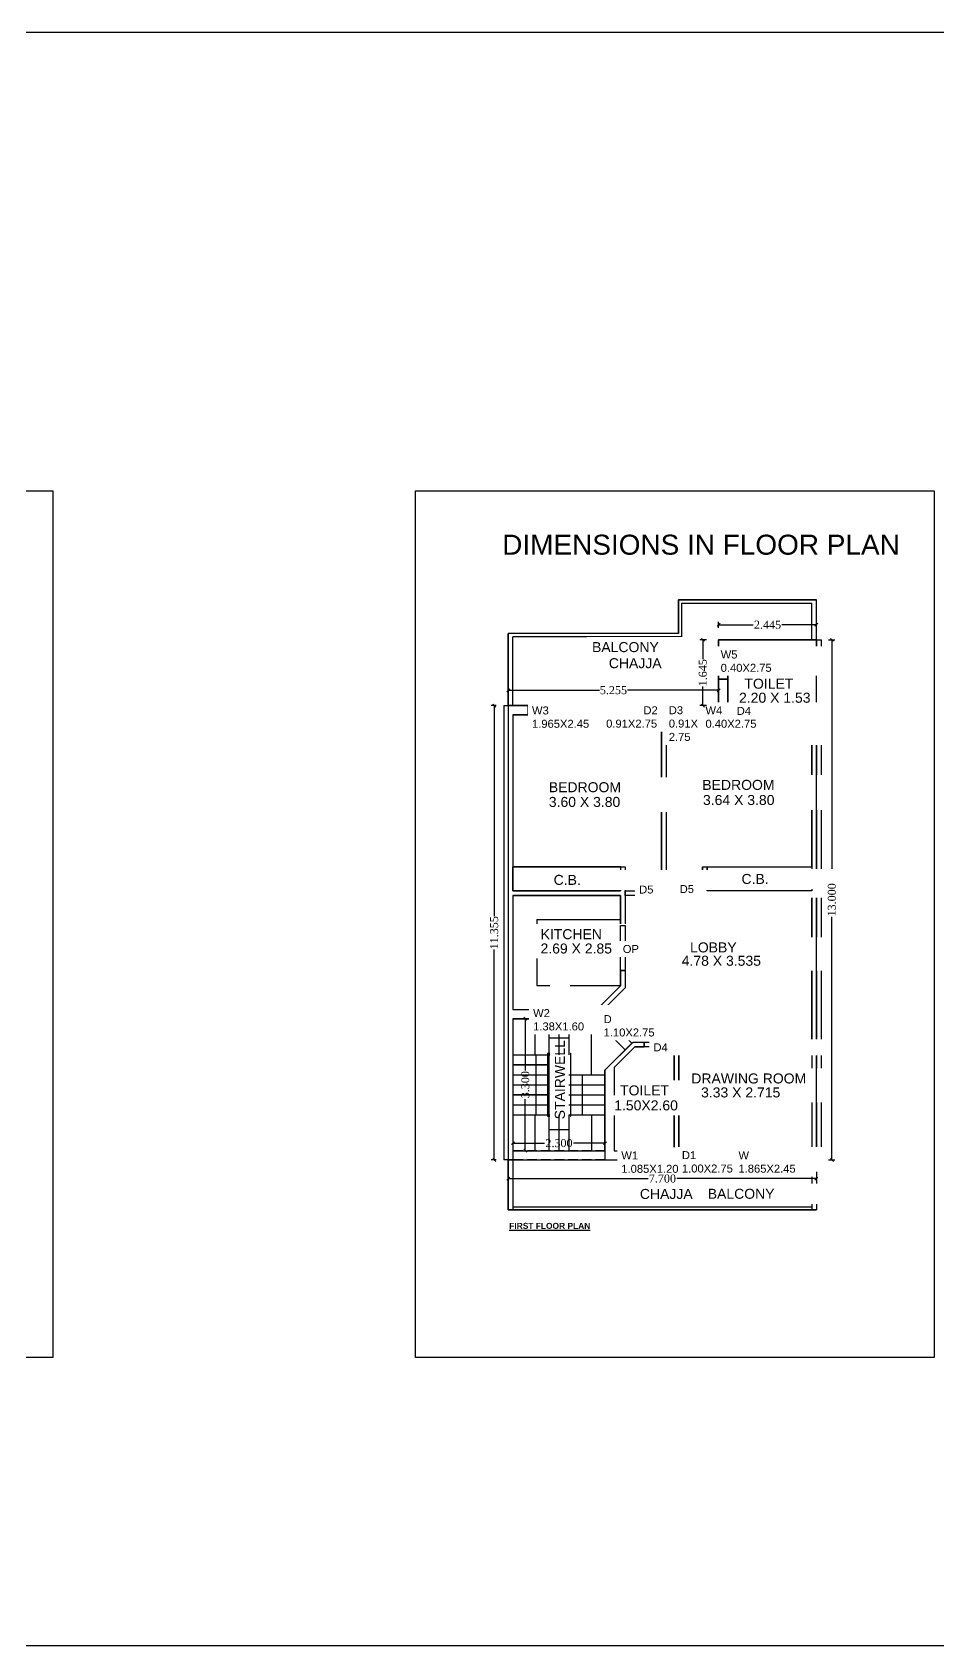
# Model space of a CAD drawing. Header units: metres. Extents: x 180 to 389, y -165 to 195.
# Drawn here: x 278.44 to 301.06, y -6.48 to 33.85 of the extents above; entities that cross this region are included whole.
import ezdxf

# ---------------------------------------------------------------- set-up
doc = ezdxf.new("R2010")
doc.units = ezdxf.units.M
doc.header["$LTSCALE"] = 2
doc.header["$MEASUREMENT"] = 0
doc.linetypes.add('ACAD_ISO02W100', pattern=[15, 12, -3])
for name, color, linetype in [('_ArchProj', 21, 'Continuous'), ('_Balcony', 25, 'Continuous'), ('_CB', 40, 'Continuous'), ('_Dimension', 87, 'Continuous'), ('_Door', 114, 'Continuous'), ('_ResiFAR', 190, 'Continuous'), ('_Room', 72, 'Continuous'), ('_RoomDimensions', 193, 'Continuous'), ('_StaircaseLanding', 210, 'Continuous'), ('_StaircaseWell', 140, 'Continuous'), ('_StairFlight', 105, 'Continuous'), ('_Stairs', 120, 'Continuous'), ('_Window', 115, 'Continuous')]:
    doc.layers.add(name, color=color, linetype=linetype)
doc.styles.add('DRAWING', font='times.ttf', dxfattribs={"height": 0.2})
doc.styles.get("Standard").update_dxf_attribs({"font": 'arial.ttf'})
doc.dimstyles.new('DRAWING', dxfattribs={"dimtxt": 0.2, "dimasz": 0.076, "dimexe": 0.076, "dimexo": 0.3, "dimgap": 0.037, "dimtad": 0, "dimdec": 3, "dimzin": 0, "dimdsep": 46, "dimtxsty": 'DRAWING', "dimblk": 'ARCHTICK', "dimtsz": 0.037, "dimcen": 0.09, "dimclre": 256, "dimclrt": 256, "dimadec": 0, "dimazin": 0, "dimtfac": 1, "dimtdec": 3, "dimtix": 1, "dimtofl": 0, "dimtmove": 2, "dimatfit": 3, "dimfxl": 1, "dimtolj": 1, "dimtzin": 0, "dimarcsym": 0})

# ---------------------------------------------------------------- blocks, each defined once
blk = doc.blocks.new('*D342')
at = {"layer": '_Dimension', "color": 0, "linetype": 'ByBlock', "lineweight": -2, "ltscale": 0.01}
for p, q in [((295.627, 19.079), (295.553, 19.005)), ((295.59, 19.042), (296.456, 19.042)), ((298.035, 19.042), (297.169, 19.042)), ((297.998, 19.005), (298.072, 19.079))]:
    blk.add_line(p, q, dxfattribs=at)
at = {"layer": '_Dimension', "linetype": 'ByBlock', "lineweight": -2, "ltscale": 0.01}
for p, q in [((295.59, 18.966), (295.59, 19.118)), ((298.035, 18.966), (298.035, 19.118))]:
    blk.add_line(p, q, dxfattribs=at)
at = {"layer": 'Defpoints', "color": 0, "ltscale": 0.01}
for p in [(298.035, 19.042), (295.59, 18.666), (298.035, 18.666)]:
    blk.add_point(p, dxfattribs=at)
at = {"layer": '_Dimension', "ltscale": 0.01, "insert": (296.812, 19.042), "char_height": 0.2, "attachment_point": 5, "style": 'DRAWING'}
blk.add_mtext('\\A1;2.445', dxfattribs=at)
blk = doc.blocks.new('_ArchTick')
blk = doc.blocks.new('*D343')
at = {"layer": '_Dimension', "linetype": 'ByBlock', "lineweight": -2, "ltscale": 0.01}
for p, q in [((295.29, 18.666), (295.12, 18.666)), ((295.29, 17.021), (295.12, 17.021))]:
    blk.add_line(p, q, dxfattribs=at)
at = {"layer": '_Dimension', "color": 0, "linetype": 'ByBlock', "lineweight": -2, "ltscale": 0.01}
for p, q in [((295.233, 18.629), (295.159, 18.703)), ((295.196, 18.666), (295.196, 18.186)), ((295.196, 17.021), (295.196, 17.501)), ((295.159, 17.058), (295.233, 16.984))]:
    blk.add_line(p, q, dxfattribs=at)
at = {"layer": 'Defpoints', "color": 0, "ltscale": 0.01}
for p in [(295.59, 18.666), (295.196, 17.021), (295.59, 17.021)]:
    blk.add_point(p, dxfattribs=at)
at = {"layer": '_Dimension', "ltscale": 0.01, "insert": (295.196, 17.843), "char_height": 0.2, "attachment_point": 5, "rotation": 90, "style": 'DRAWING'}
blk.add_mtext('\\A1;1.645', dxfattribs=at)
blk = doc.blocks.new('*D344')
at = {"layer": '_Dimension', "color": 0, "linetype": 'ByBlock', "lineweight": -2, "ltscale": 0.01}
for p, q in [((290.372, 17.443), (290.298, 17.369)), ((290.335, 17.406), (292.61, 17.406)), ((295.59, 17.406), (293.315, 17.406)), ((295.553, 17.369), (295.627, 17.443))]:
    blk.add_line(p, q, dxfattribs=at)
at = {"layer": '_Dimension', "linetype": 'ByBlock', "lineweight": -2, "ltscale": 0.01}
for p, q in [((290.335, 17.321), (290.335, 17.482)), ((295.59, 17.321), (295.59, 17.482))]:
    blk.add_line(p, q, dxfattribs=at)
at = {"layer": 'Defpoints', "color": 0, "ltscale": 0.01}
for p in [(295.59, 17.406), (290.335, 17.021), (295.59, 17.021)]:
    blk.add_point(p, dxfattribs=at)
at = {"layer": '_Dimension', "ltscale": 0.01, "insert": (292.962, 17.406), "char_height": 0.2, "attachment_point": 5, "style": 'DRAWING'}
blk.add_mtext('\\A1;5.255', dxfattribs=at)
blk = doc.blocks.new('*D345')
at = {"layer": '_Dimension', "linetype": 'ByBlock', "lineweight": -2, "ltscale": 0.01}
for p, q in [((290.035, 17.021), (289.906, 17.021)), ((290.035, 5.666), (289.906, 5.666))]:
    blk.add_line(p, q, dxfattribs=at)
at = {"layer": '_Dimension', "color": 0, "linetype": 'ByBlock', "lineweight": -2, "ltscale": 0.01}
for p, q in [((290.019, 16.984), (289.945, 17.058)), ((289.982, 17.021), (289.982, 11.759)), ((289.982, 5.666), (289.982, 10.927)), ((289.945, 5.703), (290.019, 5.629))]:
    blk.add_line(p, q, dxfattribs=at)
at = {"layer": 'Defpoints', "color": 0, "ltscale": 0.01}
for p in [(290.335, 17.021), (289.982, 5.666), (290.335, 5.666)]:
    blk.add_point(p, dxfattribs=at)
at = {"layer": '_Dimension', "ltscale": 0.01, "insert": (289.982, 11.343), "char_height": 0.2, "attachment_point": 5, "rotation": 90, "style": 'DRAWING'}
blk.add_mtext('\\A1;11.355', dxfattribs=at)
blk = doc.blocks.new('*D346')
at = {"layer": '_Dimension', "linetype": 'ByBlock', "lineweight": -2, "ltscale": 0.01}
for p, q in [((290.335, 5.366), (290.335, 5.122)), ((298.035, 5.366), (298.035, 5.122))]:
    blk.add_line(p, q, dxfattribs=at)
at = {"layer": '_Dimension', "color": 0, "linetype": 'ByBlock', "lineweight": -2, "ltscale": 0.01}
for p, q in [((290.372, 5.235), (290.298, 5.161)), ((290.335, 5.198), (293.826, 5.198)), ((298.035, 5.198), (294.543, 5.198)), ((297.998, 5.161), (298.072, 5.235))]:
    blk.add_line(p, q, dxfattribs=at)
at = {"layer": 'Defpoints', "color": 0, "ltscale": 0.01}
for p in [(290.335, 5.666), (298.035, 5.666), (298.035, 5.198)]:
    blk.add_point(p, dxfattribs=at)
at = {"layer": '_Dimension', "ltscale": 0.01, "insert": (294.185, 5.198), "char_height": 0.2, "attachment_point": 5, "style": 'DRAWING'}
blk.add_mtext('\\A1;7.700', dxfattribs=at)
blk = doc.blocks.new('*D347')
at = {"layer": '_Dimension', "linetype": 'ByBlock', "lineweight": -2, "ltscale": 0.01}
for p, q in [((298.335, 18.666), (298.496, 18.666)), ((298.335, 5.666), (298.496, 5.666))]:
    blk.add_line(p, q, dxfattribs=at)
at = {"layer": '_Dimension', "color": 0, "linetype": 'ByBlock', "lineweight": -2, "ltscale": 0.01}
for p, q in [((298.457, 18.629), (298.383, 18.703)), ((298.42, 18.666), (298.42, 12.586)), ((298.42, 5.666), (298.42, 11.745)), ((298.383, 5.703), (298.457, 5.629))]:
    blk.add_line(p, q, dxfattribs=at)
at = {"layer": 'Defpoints', "color": 0, "ltscale": 0.01}
for p in [(298.035, 18.666), (298.42, 18.666), (298.035, 5.666)]:
    blk.add_point(p, dxfattribs=at)
at = {"layer": '_Dimension', "ltscale": 0.01, "insert": (298.42, 12.166), "char_height": 0.2, "attachment_point": 5, "rotation": 90, "style": 'DRAWING'}
blk.add_mtext('\\A1;13.000', dxfattribs=at)
blk = doc.blocks.new('*D348')
at = {"layer": '_Dimension', "color": 0, "linetype": 'ByBlock', "lineweight": -2, "ltscale": 0.01}
for p, q in [((290.795, 9.159), (290.721, 9.233)), ((290.758, 9.196), (290.758, 7.904)), ((290.758, 5.896), (290.758, 7.188)), ((290.721, 5.933), (290.795, 5.859))]:
    blk.add_line(p, q, dxfattribs=at)
at = {"layer": '_Dimension', "linetype": 'ByBlock', "lineweight": -2, "ltscale": 0.01}
for p, q in [((290.75, 9.196), (290.834, 9.196)), ((290.75, 5.896), (290.834, 5.896))]:
    blk.add_line(p, q, dxfattribs=at)
at = {"layer": 'Defpoints', "color": 0, "ltscale": 0.01}
for p in [(290.45, 9.196), (290.45, 5.896), (290.758, 5.896)]:
    blk.add_point(p, dxfattribs=at)
at = {"layer": '_Dimension', "ltscale": 0.01, "insert": (290.758, 7.546), "char_height": 0.2, "attachment_point": 5, "rotation": 90, "style": 'DRAWING'}
blk.add_mtext('\\A1;3.300', dxfattribs=at)
blk = doc.blocks.new('*D349')
at = {"layer": '_Dimension', "color": 0, "linetype": 'ByBlock', "lineweight": -2, "ltscale": 0.01}
for p, q in [((290.487, 6.121), (290.413, 6.047)), ((290.45, 6.084), (291.239, 6.084)), ((292.75, 6.084), (291.961, 6.084)), ((292.713, 6.047), (292.787, 6.121))]:
    blk.add_line(p, q, dxfattribs=at)
at = {"layer": '_Dimension', "linetype": 'ByBlock', "lineweight": -2, "ltscale": 0.01}
for p, q in [((290.45, 6.196), (290.45, 6.16)), ((292.75, 6.196), (292.75, 6.16))]:
    blk.add_line(p, q, dxfattribs=at)
at = {"layer": 'Defpoints', "color": 0, "ltscale": 0.01}
for p in [(292.75, 6.084), (290.45, 5.896), (292.75, 5.896)]:
    blk.add_point(p, dxfattribs=at)
at = {"layer": '_Dimension', "ltscale": 0.01, "insert": (291.6, 6.084), "char_height": 0.2, "attachment_point": 5, "style": 'DRAWING'}
blk.add_mtext('\\A1;2.300', dxfattribs=at)

msp = doc.modelspace()

# ---------------------------------------------------------------- linework, layer by layer
at = {"ltscale": 0.01}
for p, q in [((294.5899, 19.6659), (298.0349, 19.6659)), ((294.5899, 18.8209), (294.5899, 19.6659)), ((294.6699, 18.7409), (294.6699, 19.5859)), ((294.6699, 19.5859), (297.9199, 19.5859)), ((297.9199, 18.6659), (297.9199, 19.5859)), ((298.0349, 18.6659), (298.0349, 19.6659)), ((294.5899, 18.8209), (290.3349, 18.8209)), ((290.3349, 17.0209), (290.3349, 18.8209)), ((294.6699, 18.7409), (290.4499, 18.7409)), ((290.4499, 17.0209), (290.4499, 18.7409)), ((295.5899, 18.6659), (298.1499, 18.6659)), ((295.5899, 18.6659), (295.5899, 18.4359)), ((298.0349, 18.6659), (298.0349, 5.6659)), ((298.1499, 18.6659), (298.1499, 5.6659)), ((295.5899, 18.4359), (297.9199, 18.4359)), ((295.5899, 18.4359), (295.5899, 17.6859)), ((295.8199, 18.4359), (295.8199, 17.6859)), ((297.9199, 18.4359), (297.9199, 16.9059)), ((295.5899, 17.6859), (295.5899, 16.7909)), ((295.5899, 17.6859), (295.8199, 17.6859)), ((295.8199, 17.6859), (295.8199, 16.7909)), ((290.2199, 17.0209), (290.2199, 5.6659)), ((290.2199, 17.0209), (290.8299, 17.0209)), ((290.3349, 17.0209), (290.3349, 5.6659)), ((290.8299, 17.0209), (290.8299, 16.7909)), ((290.8299, 17.0209), (292.7949, 17.0209)), ((292.7949, 17.0209), (293.2549, 17.0209)), ((292.7949, 17.0209), (292.7949, 16.7909)), ((293.2549, 17.0209), (293.2549, 16.7909)), ((294.1649, 17.0209), (294.2799, 17.0209)), ((294.1649, 17.0209), (294.1649, 12.2759)), ((294.2799, 17.0209), (294.2799, 12.2759)), ((295.1899, 17.0209), (295.5899, 17.0209)), ((295.1899, 17.0209), (295.1899, 16.7909)), ((290.4499, 16.7909), (290.4499, 12.3909)), ((290.4499, 16.7909), (290.8299, 16.7909)), ((290.8299, 16.7909), (292.7949, 16.7909)), ((292.7949, 16.7909), (293.2549, 16.7909)), ((295.1899, 16.7909), (295.5899, 16.7909)), ((295.5899, 16.7909), (295.8199, 16.7909)), ((296.5699, 16.9059), (297.9199, 16.9059)), ((296.5699, 16.9059), (296.5699, 16.7909)), ((296.5699, 16.7909), (297.9199, 16.7909)), ((297.9199, 16.7909), (297.9199, 12.3909)), ((293.1399, 12.9909), (290.4499, 12.9909)), ((293.1399, 12.9909), (293.2549, 12.9909)), ((293.1399, 12.9909), (293.1399, 12.3909)), ((293.2549, 12.9909), (293.2549, 12.2759)), ((295.1899, 12.9909), (295.3049, 12.9909)), ((295.1899, 12.9909), (295.1899, 12.2759)), ((295.3049, 12.9909), (295.3049, 12.3909)), ((295.3049, 12.9909), (297.9199, 12.9909)), ((290.4499, 12.3909), (293.1399, 12.3909)), ((290.4499, 12.2759), (290.4499, 9.4259)), ((290.4499, 12.2759), (293.1399, 12.2759)), ((293.1399, 12.2759), (293.1399, 11.5259)), ((293.2549, 12.2759), (293.2549, 11.5259)), ((294.1649, 12.2759), (294.2799, 12.2759)), ((295.1899, 12.2759), (297.9199, 12.2759)), ((295.3049, 12.3909), (297.9199, 12.3909)), ((297.9199, 12.2759), (297.9199, 5.8959)), ((291.0499, 11.6759), (293.1399, 11.6759)), ((291.0499, 11.6759), (291.0499, 10.0259)), ((293.1399, 11.5259), (293.2549, 11.5259)), ((293.1398, 10.4007), (293.1398, 10.0183)), ((293.1398, 10.4007), (293.2548, 10.4007)), ((293.2548, 10.4007), (293.2548, 9.9707)), ((291.0499, 10.0259), (293.1398, 10.0259)), ((292.4799, 9.1959), (293.2548, 9.9707)), ((292.5473, 9.4259), (293.1398, 10.0183)), ((290.4499, 9.4259), (290.9099, 9.4259)), ((290.9099, 9.4259), (290.9099, 9.1959)), ((290.9099, 9.4259), (292.2899, 9.4259)), ((292.2899, 9.4259), (292.5473, 9.4259)), ((292.2899, 9.4259), (292.2899, 9.1959)), ((292.6426, 9.3585), (293.4204, 8.5807)), ((290.4499, 9.1959), (290.4499, 5.6659)), ((290.4499, 9.1959), (290.9099, 9.1959)), ((290.9099, 9.1959), (292.2899, 9.1959)), ((291.3499, 9.1959), (291.3499, 5.8959)), ((291.3499, 9.1959), (291.3499, 5.8959)), ((291.5999, 9.1959), (291.5999, 8.2959)), ((291.8499, 9.1959), (291.8499, 8.2959)), ((292.2899, 9.1959), (292.4799, 9.1959)), ((292.4799, 9.1959), (293.2577, 8.418)), ((292.7499, 7.9102), (293.4506, 8.6109)), ((292.9799, 7.9776), (293.4982, 8.4959)), ((293.4506, 8.6109), (293.7299, 8.6109)), ((293.4982, 8.4959), (293.7299, 8.4959)), ((293.7299, 8.6109), (293.7299, 8.4959)), ((294.4799, 8.6109), (294.4799, 5.8959)), ((294.4799, 8.6109), (294.5949, 8.6109)), ((294.5949, 8.6109), (294.5949, 5.6659)), ((290.4499, 8.2959), (291.8499, 8.2959)), ((291.3099, 8.3359), (291.8899, 8.3359)), ((291.3099, 8.3359), (291.3099, 6.7559)), ((291.3299, 8.3159), (291.8699, 8.3159)), ((291.3299, 8.3159), (291.3299, 6.7759)), ((291.8499, 8.2959), (291.8499, 5.8959)), ((291.8699, 8.3159), (291.8699, 6.7759)), ((291.8899, 8.3359), (291.8899, 6.7559)), ((290.4499, 8.0459), (291.3499, 8.0459)), ((290.4499, 7.7959), (291.3499, 7.7959)), ((291.8499, 7.7959), (292.7499, 7.7959)), ((292.7499, 7.9102), (292.7499, 5.6659)), ((292.9799, 7.9776), (292.9799, 5.8959)), ((290.4499, 7.5459), (291.3499, 7.5459)), ((290.4499, 7.2959), (291.3499, 7.2959)), ((291.8499, 7.5459), (292.7499, 7.5459)), ((291.8499, 7.2959), (292.7499, 7.2959)), ((290.4499, 7.0459), (291.3499, 7.0459)), ((291.8499, 7.0459), (292.7499, 7.0459)), ((290.4499, 6.7959), (292.7499, 6.7959)), ((291.3099, 6.7559), (291.8899, 6.7559)), ((291.3299, 6.7759), (291.8699, 6.7759)), ((291.5999, 6.7959), (291.5999, 5.8959)), ((290.4499, 5.6659), (290.2199, 5.6659)), ((290.3349, 5.6659), (290.3349, 4.4159)), ((290.4499, 5.6659), (290.4499, 4.4159)), ((292.7499, 5.6659), (293.1299, 5.6659)), ((292.9799, 5.8959), (293.1299, 5.8959)), ((293.1299, 5.8959), (293.1299, 5.6659)), ((293.1299, 5.8959), (294.2149, 5.8959)), ((293.1299, 5.6659), (294.2149, 5.6659)), ((294.2149, 5.8959), (294.4799, 5.8959)), ((294.2149, 5.8959), (294.2149, 5.6659)), ((294.2149, 5.6659), (294.5949, 5.6659)), ((295.5949, 5.8959), (295.5949, 5.6659)), ((295.5949, 5.8959), (297.4599, 5.8959)), ((295.5949, 5.6659), (297.4599, 5.6659)), ((297.4599, 5.8959), (297.9199, 5.8959)), ((297.4599, 5.8959), (297.4599, 5.6659)), ((297.4599, 5.6659), (298.1499, 5.6659)), ((297.9199, 5.6659), (297.9199, 4.4159)), ((298.0349, 5.6659), (298.0349, 4.4159)), ((290.4499, 4.4959), (297.9199, 4.4959)), ((290.3349, 4.4159), (298.0349, 4.4159))]:
    msp.add_line(p, q, dxfattribs=at)
at = {"linetype": 'ACAD_ISO02W100', "ltscale": 0.01}
for p, q in [((292.7499, 5.8959), (290.4499, 5.8959)), ((292.7499, 5.6659), (290.4499, 5.6659))]:
    msp.add_line(p, q, dxfattribs=at)
at = {"ltscale": 0.01}
for points in [[(180.407, 33.8529), (389.0953, 33.8529), (389.0953, -6.4782), (180.407, -6.4782)], [(260.009, 22.394), (278.9495, 22.394), (278.9495, 0.7291), (260.009, 0.7291)]]:
    msp.add_lwpolyline(points, close=True, dxfattribs=at)
at = {"layer": '_ArchProj', "ltscale": 0.01}
for points in [[(290.3349, 18.8209), (290.3349, 17.0209), (295.5899, 17.0209), (295.5899, 18.6659), (298.0349, 18.6659), (298.0349, 19.6659), (294.5899, 19.6659), (294.5899, 18.8209)], [(290.3349, 5.6659), (298.0349, 5.6659), (298.0349, 4.4159), (290.3349, 4.4159)]]:
    msp.add_lwpolyline(points, close=True, dxfattribs=at)
at = {"layer": '_Balcony', "ltscale": 0.01}
msp.add_lwpolyline([(290.3349, 5.6659), (298.0349, 5.6659), (298.0349, 4.4159), (290.3349, 4.4159)], close=True, dxfattribs=at)
at = {"layer": '_CB', "ltscale": 0.01}
msp.add_lwpolyline([(290.4499, 12.9909), (293.1399, 12.9909), (293.1399, 12.3909), (290.4499, 12.3909)], close=True, dxfattribs=at)
at = {"layer": '_Door', "ltscale": 0.01}
for points in [[(293.2549, 17.0209), (294.1649, 17.0209), (294.1649, 16.7909), (293.2549, 16.7909)], [(294.2799, 17.0209), (295.1899, 17.0209), (295.1899, 16.7909), (294.2799, 16.7909)], [(293.2549, 12.3909), (294.1649, 12.3909), (294.1649, 12.2759), (293.2549, 12.2759)], [(294.2799, 12.3909), (295.1899, 12.3909), (295.1899, 12.2759), (294.2799, 12.2759)], [(293.4204, 8.5807), (292.6426, 9.3585), (292.4799, 9.1959), (293.2577, 8.418)], [(293.7299, 8.6109), (294.4799, 8.6109), (294.4799, 8.4959), (293.7299, 8.4959)], [(294.5949, 5.8959), (295.5949, 5.8959), (295.5949, 5.6659), (294.5949, 5.6659)]]:
    msp.add_lwpolyline(points, close=True, dxfattribs=at)
at = {"layer": '_Room', "ltscale": 0.01}
for p, q in [((293.2549, 12.2759), (293.2548, 9.9707)), ((297.9199, 12.2759), (293.2549, 12.2759)), ((297.9199, 8.6109), (297.9199, 12.2759)), ((293.2548, 9.9707), (292.6426, 9.3585)), ((292.6426, 9.3585), (293.4204, 8.5807)), ((293.4204, 8.5807), (293.4506, 8.6109)), ((293.4506, 8.6109), (297.9199, 8.6109))]:
    msp.add_line(p, q, dxfattribs=at)
for points in [[(295.8199, 18.4359), (297.9199, 18.4359), (297.9199, 16.9059), (295.8199, 16.9059)], [(290.4499, 16.7909), (290.4499, 12.9909), (293.2549, 12.9909), (293.2549, 12.3909), (294.1649, 12.3909), (294.1649, 16.7909)], [(297.9199, 16.7909), (294.2799, 16.7909), (294.2799, 12.3909), (295.1899, 12.3909), (295.1899, 12.9909), (297.9199, 12.9909)], [(290.4499, 12.2759), (290.4499, 9.4259), (292.5473, 9.4259), (293.1398, 10.0183), (293.1399, 12.2759)], [(294.4799, 8.4959), (293.4982, 8.4959), (292.9799, 7.9776), (292.9799, 5.8959), (294.4799, 5.8959), (294.4799, 8.4959)], [(294.5949, 8.6109), (297.9199, 8.6109), (297.9199, 5.8959), (294.5949, 5.8959)]]:
    msp.add_lwpolyline(points, close=True, dxfattribs=at)
at = {"layer": '_StaircaseLanding', "ltscale": 0.01}
for points in [[(290.9968, 9.1959), (290.9968, 8.2959)], [(292.4165, 7.7959), (292.4165, 9.1959)], [(290.9968, 6.7959), (290.9968, 5.8959)], [(292.4165, 6.7959), (292.4165, 5.8959)]]:
    msp.add_lwpolyline(points, dxfattribs=at)
at = {"layer": '_StairFlight', "ltscale": 0.01}
for points in [[(291.026, 8.2959), (291.026, 6.7959)], [(292.1784, 7.7959), (292.1784, 6.7959)]]:
    msp.add_lwpolyline(points, dxfattribs=at)
at = {"layer": '_Window', "ltscale": 0.01}
msp.add_lwpolyline([(293.1299, 5.8959), (294.2149, 5.8959), (294.2149, 5.6659), (293.1299, 5.6659)], close=True, dxfattribs=at)

# ---------------------------------------------------------------- texts
at = {"ltscale": 0.01, "insert": (290.3573, 4.0923), "char_height": 0.15, "width": 2.413672, "attachment_point": 1}
msp.add_mtext('\\fArial|b1|i0|c0|p34;\\LFIRST FLOOR PLAN', dxfattribs=at)

# ---------------------------------------------------------------- dimensions: what is measured, and where the dimension line sits
at = {"layer": '_Dimension', "ltscale": 0.01}
dim = msp.add_linear_dim(base=(289.9816, 5.6659), p1=(290.3349, 17.0209), p2=(290.3349, 5.6659), angle=90, dimstyle='DRAWING', dxfattribs=at)
dim.commit()
dim.dimension.update_dxf_attribs({"geometry": '*D345', "text_midpoint": (289.9816, 11.3434)})
dim = msp.add_linear_dim(base=(292.7499, 6.0843), p1=(290.4499, 5.8959), p2=(292.7499, 5.8959), dimstyle='DRAWING', dxfattribs=at)
dim.commit()
dim.dimension.update_dxf_attribs({"geometry": '*D349', "text_midpoint": (291.5999, 6.0843)})

# ---------------------------------------------------------------- next in the draw order: texts
at = {"layer": '_ArchProj', "ltscale": 0.01, "insert": (293.6226, 4.9396), "char_height": 0.25, "width": 4.517248, "attachment_point": 1, "bg_fill": 2}
msp.add_mtext('CHAJJA', dxfattribs=at)
at = {"layer": '_Room', "ltscale": 0.01, "char_height": 0.25, "width": 4.517248, "attachment_point": 1, "bg_fill": 2}
for s, insert in [('TOILET', (296.2355, 17.6943)), ('BEDROOM', (291.3466, 15.1071)), ('DRAWING ROOM', (294.9074, 7.8266))]:
    msp.add_mtext(s, dxfattribs=dict(at, insert=insert))
at = {"layer": '_StaircaseWell', "ltscale": 0.01, "insert": (291.4978, 6.6814), "char_height": 0.25, "width": 4.517248, "attachment_point": 1, "rotation": 90, "bg_fill": 2}
msp.add_mtext('STAIRWELL', dxfattribs=at)

# ---------------------------------------------------------------- next in the draw order: linework, layer by layer
at = {"layer": '_StaircaseWell', "ltscale": 0.01}
msp.add_lwpolyline([(293.2577, 8.418), (292.4799, 9.1959), (290.4499, 9.1959), (290.4499, 5.8959), (292.7499, 5.8959), (292.7499, 7.9102)], close=True, dxfattribs=at)
at = {"layer": '_StairFlight', "ltscale": 0.01}
for points in [[(291.3499, 8.7143), (291.8499, 8.7143)], [(291.3499, 6.4281), (291.8499, 6.4281)]]:
    msp.add_lwpolyline(points, dxfattribs=at)
at = {"layer": '_Stairs', "ltscale": 0.01}
for points in [[(291.3499, 9.1959), (291.3499, 8.2959)], [(291.5999, 9.1959), (291.5999, 8.2959)], [(291.8499, 9.1959), (291.8499, 8.2959)], [(290.4499, 8.2959), (291.3499, 8.2959)], [(291.3499, 8.0459), (290.4499, 8.0459)], [(290.4499, 7.7959), (291.3499, 7.7959)], [(291.8499, 7.7959), (292.7499, 7.7959)], [(290.4499, 7.5459), (291.3499, 7.5459)], [(291.3499, 7.2959), (290.4499, 7.2959)], [(291.8499, 7.5459), (292.7499, 7.5459)], [(291.8499, 7.2959), (292.7499, 7.2959)], [(290.4499, 7.0459), (291.3499, 7.0459)], [(291.8499, 7.0459), (292.7499, 7.0459)], [(290.4499, 6.7959), (291.3499, 6.7959)], [(291.3499, 6.7959), (291.3499, 5.8959)], [(291.5999, 6.7959), (291.5999, 5.8959)], [(291.8499, 6.7959), (291.8499, 5.8959)], [(291.8499, 6.7959), (292.7499, 6.7959)]]:
    msp.add_lwpolyline(points, dxfattribs=at)
at = {"layer": '_Window', "ltscale": 0.01}
msp.add_lwpolyline([(290.9099, 9.4259), (292.2899, 9.4259), (292.2899, 9.1959), (290.9099, 9.1959)], close=True, dxfattribs=at)

# ---------------------------------------------------------------- next in the draw order: texts
at = {"layer": '_ArchProj', "ltscale": 0.01, "insert": (292.8459, 18.2072), "char_height": 0.25, "width": 4.517248, "attachment_point": 1, "bg_fill": 2}
msp.add_mtext('CHAJJA', dxfattribs=at)
at = {"layer": '_Balcony', "ltscale": 0.01, "insert": (295.3176, 4.944), "char_height": 0.25, "width": 4.517248, "attachment_point": 1, "bg_fill": 2}
msp.add_mtext('BALCONY', dxfattribs=at)
at = {"layer": '_Room', "ltscale": 0.01, "char_height": 0.25, "width": 4.517248, "attachment_point": 1, "bg_fill": 2}
for s, insert in [('BEDROOM', (295.1824, 15.1652)), ('KITCHEN', (291.1411, 11.4335))]:
    msp.add_mtext(s, dxfattribs=dict(at, insert=insert))
at = {"layer": '_RoomDimensions', "ltscale": 0.01, "insert": (296.1, 17.3436), "char_height": 0.25, "width": 4.517248, "attachment_point": 1, "bg_fill": 2}
msp.add_mtext('2.20 X 1.53', dxfattribs=at)

# ---------------------------------------------------------------- next in the draw order: linework, layer by layer
at = {"layer": '_Door', "ltscale": 0.01}
msp.add_lwpolyline([(295.8199, 16.9059), (296.5699, 16.9059), (296.5699, 16.7909), (295.8199, 16.7909)], close=True, dxfattribs=at)

# ---------------------------------------------------------------- next in the draw order: texts
at = {"layer": '_Balcony', "ltscale": 0.01, "insert": (292.4264, 18.609), "char_height": 0.25, "width": 4.517248, "attachment_point": 1, "bg_fill": 2}
msp.add_mtext('BALCONY', dxfattribs=at)
at = {"layer": '_Room', "ltscale": 0.01, "char_height": 0.25, "width": 4.517248, "attachment_point": 1, "bg_fill": 2}
for s, insert in [('LOBBY', (294.8757, 11.1025)), ('TOILET', (293.1278, 7.5286))]:
    msp.add_mtext(s, dxfattribs=dict(at, insert=insert))
at = {"layer": '_RoomDimensions', "ltscale": 0.01, "insert": (291.3466, 14.7392), "char_height": 0.25, "width": 4.517248, "attachment_point": 1, "bg_fill": 2}
msp.add_mtext('3.60 X 3.80', dxfattribs=at)

# ---------------------------------------------------------------- next in the draw order: linework, layer by layer
at = {"layer": '_Balcony', "ltscale": 0.01}
msp.add_lwpolyline([(290.3349, 18.8209), (290.3349, 17.0209), (295.5899, 17.0209), (295.5899, 18.6659), (298.0349, 18.6659), (298.0349, 19.6659), (294.5899, 19.6659), (294.5899, 18.8209)], close=True, dxfattribs=at)
at = {"layer": '_Window', "ltscale": 0.01}
msp.add_lwpolyline([(295.5899, 18.4359), (295.8199, 18.4359), (295.8199, 17.6859), (295.5899, 17.6859)], close=True, dxfattribs=at)

# ---------------------------------------------------------------- next in the draw order: texts
at = {"layer": '_RoomDimensions', "ltscale": 0.01, "char_height": 0.25, "width": 4.517248, "attachment_point": 1, "bg_fill": 2}
for s, insert in [('3.64 X 3.80', (295.1997, 14.7876)), ('2.69 X 2.85', (291.1392, 11.0753)), ('3.33 X 2.715', (295.151, 7.4774))]:
    msp.add_mtext(s, dxfattribs=dict(at, insert=insert))

# ---------------------------------------------------------------- next in the draw order: linework, layer by layer
at = {"layer": '_Door', "ltscale": 0.01}
msp.add_lwpolyline([(293.1399, 11.5259), (293.2548, 11.5259), (293.2548, 10.4007), (293.1399, 10.4007)], close=True, dxfattribs=at)

# ---------------------------------------------------------------- next in the draw order: texts
at = {"layer": '_RoomDimensions', "ltscale": 0.01, "char_height": 0.25, "width": 4.517248, "attachment_point": 1, "bg_fill": 2}
for s, insert in [('4.78 X 3.535', (294.6679, 10.7685)), ('1.50X2.60', (292.9806, 7.1537))]:
    msp.add_mtext(s, dxfattribs=dict(at, insert=insert))

# ---------------------------------------------------------------- next in the draw order: linework, layer by layer
at = {"layer": '_ResiFAR', "ltscale": 0.01}
msp.add_lwpolyline([(290.3349, 17.0209), (290.3349, 5.6659), (298.0349, 5.6659), (298.0349, 18.6659), (295.5899, 18.6659), (295.5899, 17.0209)], close=True, dxfattribs=at)

# ---------------------------------------------------------------- next in the draw order: texts
at = {"layer": '_Door', "ltscale": 0.01, "char_height": 0.2, "width": 4.517248, "attachment_point": 1, "bg_fill": 2}
for s, insert in [('            D2\\P0.91X2.75', (292.7791, 17.0046)), ('D5', (293.6038, 12.5246)), ('OP', (293.1949, 11.0378)), ('D\\P1.10X2.75', (292.7166, 9.2848)), ('D1\\P1.00X2.75', (294.6723, 5.8843))]:
    msp.add_mtext(s, dxfattribs=dict(at, insert=insert))
at = {"layer": '_Window', "ltscale": 0.01, "insert": (295.6414, 18.3997), "char_height": 0.2, "width": 4.517248, "attachment_point": 1, "bg_fill": 2}
msp.add_mtext('W5\\P0.40X2.75', dxfattribs=at)

# ---------------------------------------------------------------- next in the draw order: linework, layer by layer
at = {"layer": '_Window', "ltscale": 0.01}
for points in [[(290.8299, 17.0209), (292.7949, 17.0209), (292.7949, 16.7909), (290.8299, 16.7909)], [(295.5949, 5.8959), (297.4599, 5.8959), (297.4599, 5.6659), (295.5949, 5.6659)]]:
    msp.add_lwpolyline(points, close=True, dxfattribs=at)

# ---------------------------------------------------------------- next in the draw order: texts
at = {"layer": '_Door', "ltscale": 0.01, "char_height": 0.2, "width": 4.517248, "attachment_point": 1, "bg_fill": 2}
for s, insert in [('D3\\P0.91X\\P2.75', (294.3445, 17.0061)), ('D5', (294.6169, 12.5367)), ('D4', (293.9621, 8.5798))]:
    msp.add_mtext(s, dxfattribs=dict(at, insert=insert))

# ---------------------------------------------------------------- next in the draw order: dimensions: what is measured, and where the dimension line sits
at = {"layer": '_Dimension', "ltscale": 0.01}
dim = msp.add_linear_dim(base=(298.0349, 19.042), p1=(295.5899, 18.6659), p2=(298.0349, 18.6659), dimstyle='DRAWING', dxfattribs=at)
dim.commit()
dim.dimension.update_dxf_attribs({"geometry": '*D342', "text_midpoint": (296.8124, 19.042)})

# ---------------------------------------------------------------- next in the draw order: linework, layer by layer
at = {"layer": '_CB', "ltscale": 0.01}
msp.add_lwpolyline([(295.3049, 12.9909), (297.9199, 12.9909), (297.9199, 12.3909), (295.3049, 12.3909)], close=True, dxfattribs=at)
at = {"layer": '_Window', "ltscale": 0.01}
msp.add_lwpolyline([(295.1899, 17.0209), (295.5899, 17.0209), (295.5899, 16.7909), (295.1899, 16.7909)], close=True, dxfattribs=at)

# ---------------------------------------------------------------- next in the draw order: texts
at = {"layer": '_Door', "ltscale": 0.01, "insert": (296.0421, 16.9898), "char_height": 0.2, "width": 4.517248, "attachment_point": 1, "bg_fill": 2}
msp.add_mtext('D4', dxfattribs=at)
at = {"layer": '_Window', "ltscale": 0.01, "char_height": 0.2, "width": 4.517248, "attachment_point": 1, "bg_fill": 2}
for s, insert in [('W2\\P1.38X1.60', (290.9545, 9.4356)), ('W\\P1.865X2.45', (296.0857, 5.8805))]:
    msp.add_mtext(s, dxfattribs=dict(at, insert=insert))

# ---------------------------------------------------------------- next in the draw order: texts
for s, insert in [('W3\\P1.965X2.45', (290.9264, 17.001)), ('W1\\P1.085X1.20', (293.1586, 5.8765))]:
    msp.add_mtext(s, dxfattribs=dict(at, insert=insert))

# ---------------------------------------------------------------- next in the draw order: dimensions: what is measured, and where the dimension line sits
at = {"layer": '_Dimension', "ltscale": 0.01}
dim = msp.add_linear_dim(base=(290.7584, 5.8959), p1=(290.4499, 9.1959), p2=(290.4499, 5.8959), angle=90, dimstyle='DRAWING', dxfattribs=at)
dim.commit()
dim.dimension.update_dxf_attribs({"geometry": '*D348', "text_midpoint": (290.7584, 7.5459)})

# ---------------------------------------------------------------- next in the draw order: texts
at = {"layer": '_Window', "ltscale": 0.01, "insert": (295.2611, 17.002), "char_height": 0.2, "width": 4.517248, "attachment_point": 1, "bg_fill": 2}
msp.add_mtext('W4\\P0.40X2.75', dxfattribs=at)

# ---------------------------------------------------------------- next in the draw order: dimensions: what is measured, and where the dimension line sits
at = {"layer": '_Dimension', "ltscale": 0.01}
dim = msp.add_linear_dim(base=(298.0349, 5.1982), p1=(290.3349, 5.6659), p2=(298.0349, 5.6659), dimstyle='DRAWING', dxfattribs=at)
dim.commit()
dim.dimension.update_dxf_attribs({"geometry": '*D346', "text_midpoint": (294.1849, 5.1982)})

# ---------------------------------------------------------------- next in the draw order: dimensions: what is measured, and where the dimension line sits
for base, p1, p2, picture, middle in [((295.1956, 17.0209), (295.5899, 18.6659), (295.5899, 17.0209), '*D343', (295.1956, 17.8434)), ((298.4196, 18.6659), (298.0349, 5.6659), (298.0349, 18.6659), '*D347', (298.4196, 12.1659))]:
    dim = msp.add_linear_dim(base=base, p1=p1, p2=p2, angle=90, dimstyle='DRAWING', dxfattribs=at)
    dim.commit()
    dim.dimension.update_dxf_attribs({"geometry": picture, "text_midpoint": middle})
dim = msp.add_linear_dim(base=(295.5899, 17.4062), p1=(290.3349, 17.0209), p2=(295.5899, 17.0209), dimstyle='DRAWING', dxfattribs=at)
dim.commit()
dim.dimension.update_dxf_attribs({"geometry": '*D344', "text_midpoint": (292.9624, 17.4062)})

# ---------------------------------------------------------------- next in the draw order: texts
at = {"layer": '_CB', "ltscale": 0.01, "insert": (296.1615, 12.8137), "char_height": 0.25, "width": 4.517248, "attachment_point": 1, "bg_fill": 2}
msp.add_mtext('C.B.', dxfattribs=at)

# ---------------------------------------------------------------- next in the draw order: texts
at = {"layer": '_CB', "ltscale": 0.01, "insert": (291.4675, 12.7907), "char_height": 0.25, "width": 4.517248, "attachment_point": 1, "bg_fill": 2}
msp.add_mtext('C.B.', dxfattribs=at)

# ---------------------------------------------------------------- next in the draw order: linework, layer by layer
at = {"ltscale": 0.01}
msp.add_lwpolyline([(288.0166, 22.394), (300.9727, 22.394), (300.9727, 0.7291), (288.0166, 0.7291)], close=True, dxfattribs=at)

# ---------------------------------------------------------------- next in the draw order: texts
at = {"ltscale": 0.01, "insert": (290.1827, 21.2941), "char_height": 0.5, "width": 10.361623, "attachment_point": 1, "bg_fill": 2}
msp.add_mtext('DIMENSIONS IN FLOOR PLAN', dxfattribs=at)

doc.saveas('drawing.dxf')
